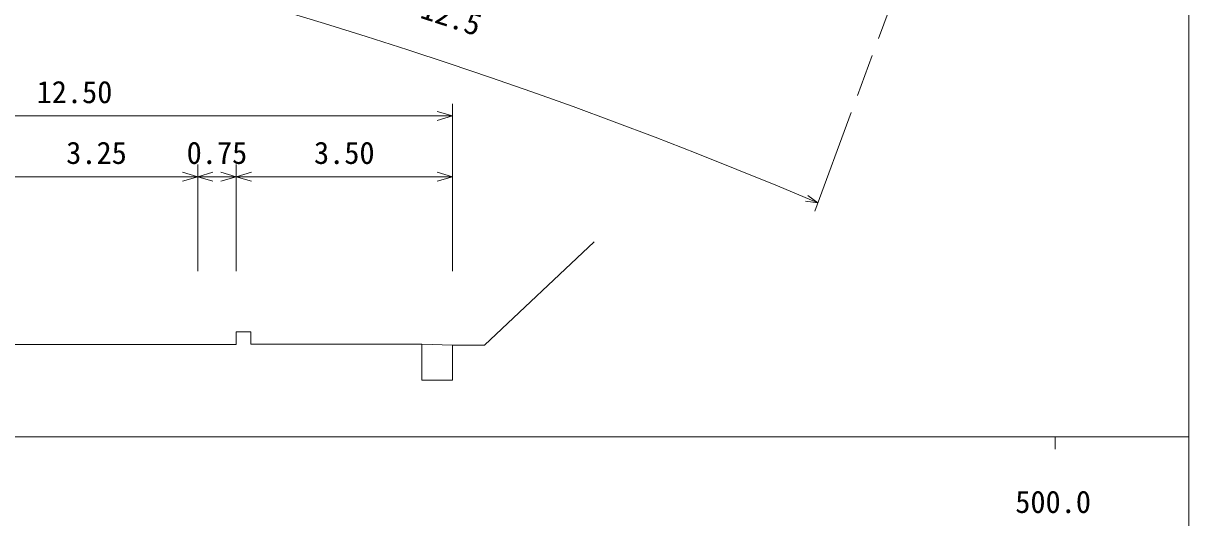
# Model space of a CAD drawing. Units: millimetres, scale not verified. Extents: x 40000 to 680000, y 20000 to 380000.
# Drawn here: x 483102 to 579000, y 198357 to 239025 of the extents above; entities that cross this region are included whole.
import ezdxf
from ezdxf.enums import TextEntityAlignment as Align

# ---------------------------------------------------------------- set-up
doc = ezdxf.new("R2010")
doc.units = ezdxf.units.MM
doc.header["$LTSCALE"] = 1000
doc.linetypes.add('CHAIN', pattern=[18.5, 12, -1.5, 3.5, -1.5])
for name, color, linetype, lineweight in [('M-BGD', 7, 'Continuous', 13), ('M-BMK', 2, 'CHAIN', 13), ('M-STR-HTXT', 7, 'Continuous', 13), ('M-TTL-BAND', 7, 'Continuous', 13)]:
    doc.layers.add(name, color=color, linetype=linetype, lineweight=lineweight)
doc.styles.add('ＭＳ ゴシック', font='')
doc.styles.get('ＭＳ ゴシック').set_extended_font_data('MS Gothic')

msp = doc.modelspace()

# ---------------------------------------------------------------- linework, layer by layer
at = {"layer": 'M-BGD'}
msp.add_line((515886, 212618), (518413, 212559), dxfattribs=at)
msp.add_lwpolyline([(446332, 219890), (453110, 212612), (456216, 212612), (456216, 210226), (458427, 210226), (458427, 212612), (500620, 212612), (500620, 213647), (501836, 213647), (501836, 212618), (515886, 212618), (515886, 209658), (518413, 209658), (518413, 212559), (521057, 212559), (530067, 221038)], dxfattribs=at)
at = {"layer": 'M-BMK'}
msp.add_line((564055, 266389), (548230, 223563), dxfattribs=at)
at = {"layer": 'M-STR-HTXT'}
for p, q in [((518413, 218647), (518413, 232407)), ((456216, 231407), (518413, 231407)), ((518413, 231407), (517163, 231782)), ((518413, 231407), (517163, 231032)), ((497455, 218647), (497455, 227407)), ((500620, 218647), (500620, 227407)), ((480794, 226407), (497455, 226407)), ((497455, 226407), (496205, 226782)), ((497455, 226407), (496205, 226032)), ((497455, 226407), (498705, 226782)), ((497455, 226407), (500620, 226407)), ((497455, 226407), (498705, 226032)), ((500620, 226407), (499370, 226782)), ((500620, 226407), (499370, 226032)), ((500620, 226407), (501870, 226782)), ((500620, 226407), (518413, 226407)), ((500620, 226407), (501870, 226032)), ((518413, 226407), (517163, 226782)), ((518413, 226407), (517163, 226032)), ((548483, 224247), (547465, 224408)), ((548483, 224247), (547660, 224868))]:
    msp.add_line(p, q, dxfattribs=at)
msp.add_arc((388208, -153270), 410131, 66.99636, 99.09548, dxfattribs=at)
at = {"layer": 'M-TTL-BAND'}
for p, q in [((579000, 20000), (579000, 370000)), ((40000, 205000), (579000, 205000)), ((568000, 205000), (568000, 204000))]:
    msp.add_line(p, q, dxfattribs=at)

# ---------------------------------------------------------------- texts
at = {"layer": 'M-STR-HTXT', "style": 'ＭＳ ゴシック'}
msp.add_text('L=12.5', height=1833, rotation=341.964, dxfattribs=at).set_placement((516685, 238591), align=Align.BOTTOM_CENTER)
for s, p in [('12.50', (487314, 231907)), ('3.25', (489125, 226907)), ('0.75', (499037, 226907)), ('3.50', (509516, 226907))]:
    msp.add_text(s, height=1833, dxfattribs=at).set_placement(p, align=Align.BOTTOM_CENTER)
at = {"layer": 'M-TTL-BAND', "style": 'ＭＳ ゴシック'}
msp.add_text('500.0', height=1833, dxfattribs=at).set_placement((567844, 198195), align=Align.BOTTOM_CENTER)

doc.saveas('drawing.dxf')
